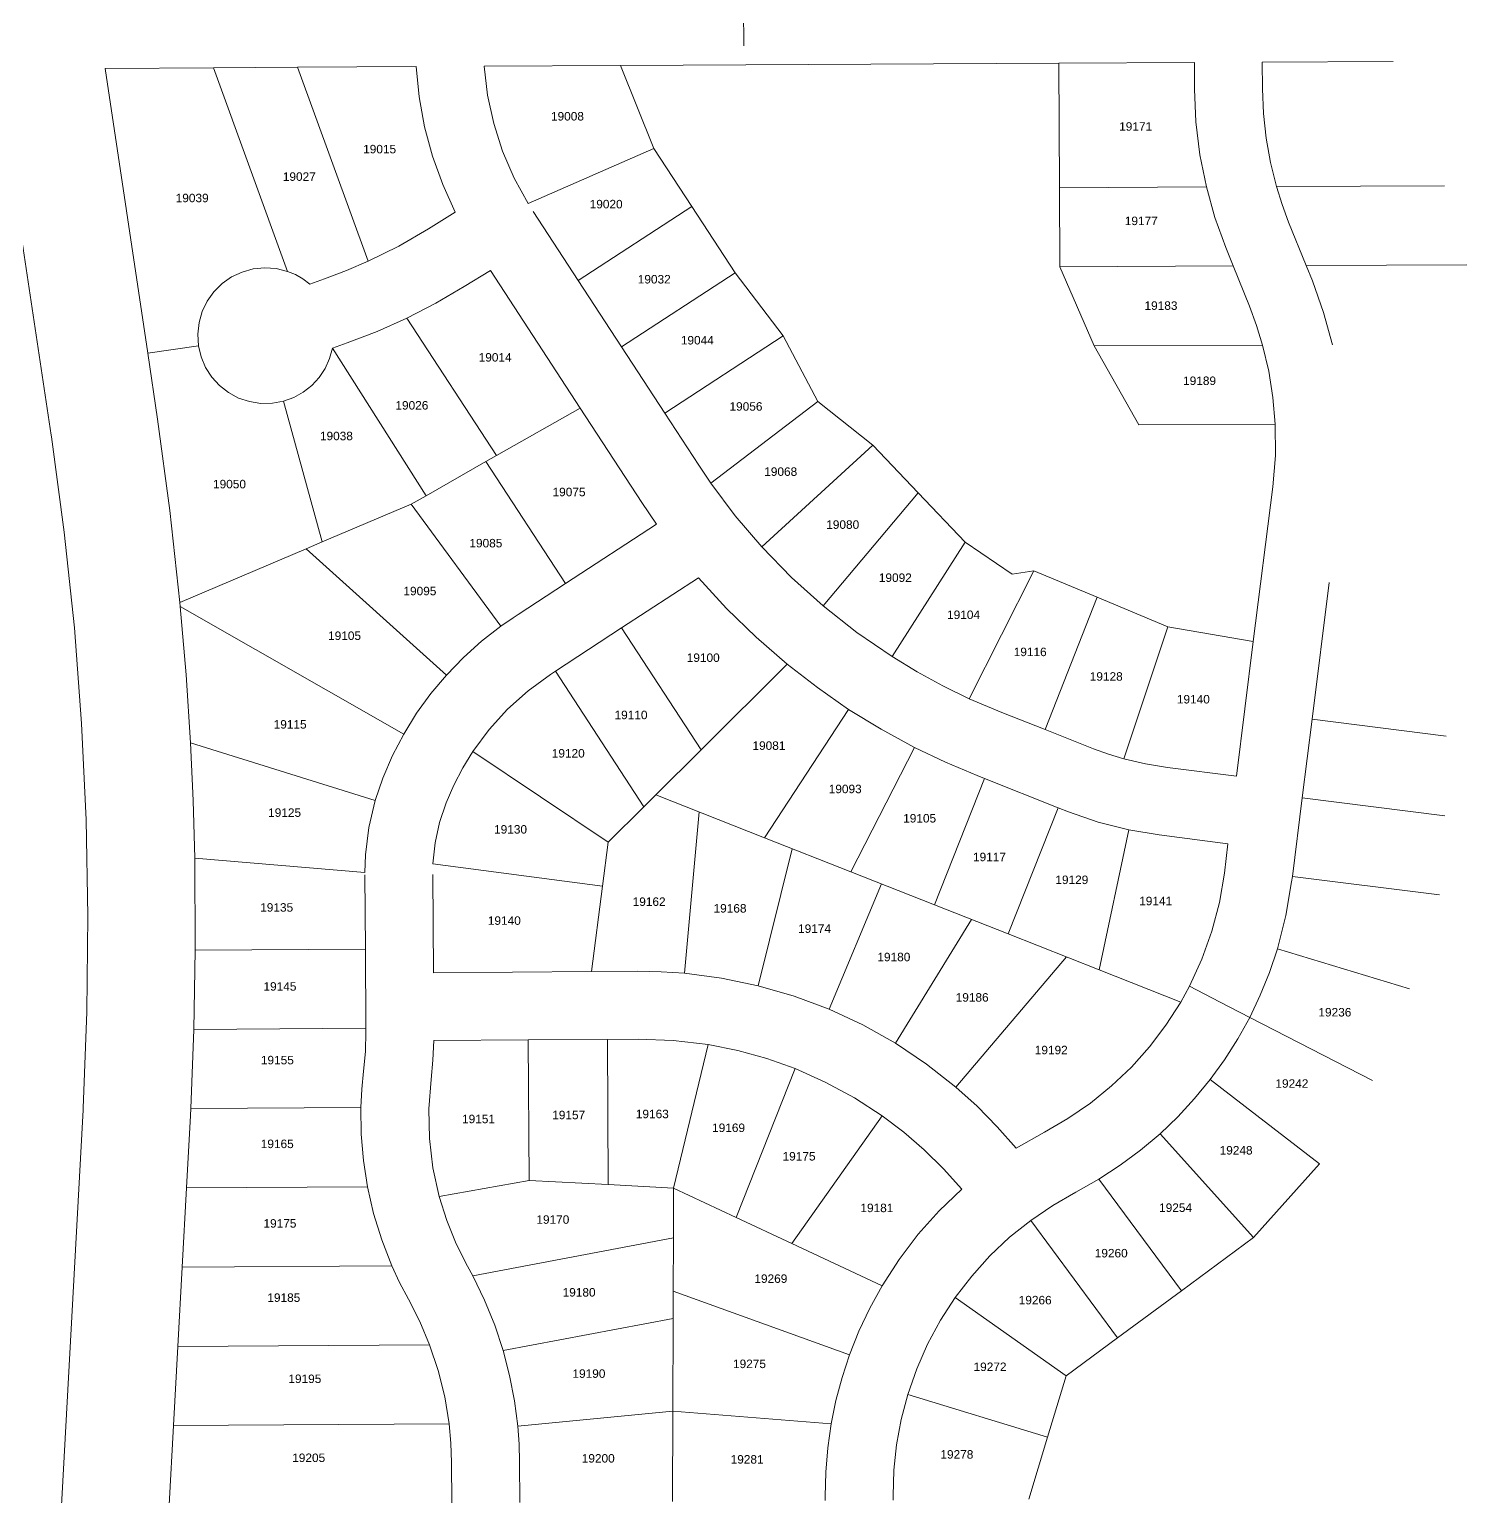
# Model space of a CAD drawing. Header units: feet. Extents: x 865220 to 2821149, y -2240498 to 944432.
# Drawn here: x 2819145 to 2820415, y 937937 to 939234 of the extents above; entities that cross this region are included whole.
import ezdxf
from ezdxf.enums import TextEntityAlignment as Align

# ---------------------------------------------------------------- set-up
doc = ezdxf.new("R2010")
doc.units = ezdxf.units.FT
doc.header["$LTSCALE"] = 0.015
doc.header["$MEASUREMENT"] = 0
doc.layers.add('Dakota County Addresses', color=7, linetype='Continuous')
doc.layers.add('Dakota County Parcels', color=7, linetype='Continuous')
doc.styles.add('Dimensions 100', font='arial.ttf')

# ---------------------------------------------------------------- blocks, each defined once
blk = doc.blocks.new('ACMAP_ANN_TEMPLATE_Dakota County Addresses')
at = {"layer": 'Dakota County Addresses', "style": 'Dimensions 100'}
blk.add_attdef('DakotaCountyAddress', text='', height=50, dxfattribs=at).set_placement((0, 0), align=Align.CENTER)

msp = doc.modelspace()

# ---------------------------------------------------------------- linework, layer by layer
at = {"layer": 'Dakota County Parcels', "lineweight": 5}
for p, q in [((2819667.4, 939201.7), (2820054.8, 939203.7)), ((2819667.4, 939201.7), (2820054.8, 939203.7)), ((2819667.4, 939201.7), (2820054.8, 939203.7)), ((2820054.8, 939203.7), (2820174.7, 939204.4)), ((2820054.8, 939203.7), (2820174.7, 939204.4)), ((2820054.8, 939203.7), (2820174.7, 939204.4)), ((2820054.8, 939203.7), (2820055.4, 939093.7)), ((2820054.8, 939203.7), (2820055.4, 939093.7)), ((2820054.8, 939203.7), (2820055.4, 939093.7)), ((2820174.7, 939204.4), (2820174.8, 939180.9)), ((2820174.7, 939204.4), (2820174.8, 939180.9)), ((2820174.7, 939204.4), (2820174.8, 939180.9)), ((2820234.7, 939204.7), (2820234.8, 939181.2)), ((2820234.7, 939204.7), (2820234.8, 939181.2)), ((2820234.7, 939204.7), (2820234.8, 939181.2)), ((2819211.9, 939199.2), (2819307.8, 939199.8)), ((2819211.9, 939199.2), (2819307.8, 939199.8)), ((2819211.9, 939199.2), (2819307.8, 939199.8)), ((2819211.9, 939199.2), (2819249.6, 938947.4)), ((2819211.9, 939199.2), (2819249.6, 938947.4)), ((2819211.9, 939199.2), (2819249.6, 938947.4)), ((2819307.8, 939199.8), (2819382.1, 939200.2)), ((2819307.8, 939199.8), (2819382.1, 939200.2)), ((2819307.8, 939199.8), (2819382.1, 939200.2)), ((2819307.8, 939199.8), (2819373.1, 939019.8)), ((2819307.8, 939199.8), (2819373.1, 939019.8)), ((2819307.8, 939199.8), (2819373.1, 939019.8)), ((2819382.1, 939200.2), (2819486.9, 939200.7)), ((2819382.1, 939200.2), (2819486.9, 939200.7)), ((2819382.1, 939200.2), (2819486.9, 939200.7)), ((2819382.1, 939200.2), (2819444.4, 939028.7)), ((2819382.1, 939200.2), (2819444.4, 939028.7)), ((2819382.1, 939200.2), (2819444.4, 939028.7)), ((2819547, 939201), (2819667.4, 939201.7)), ((2819547, 939201), (2819667.4, 939201.7)), ((2819547, 939201), (2819667.4, 939201.7)), ((2819667.4, 939201.7), (2819697, 939128.5)), ((2819667.4, 939201.7), (2819697, 939128.5)), ((2819667.4, 939201.7), (2819697, 939128.5)), ((2819697, 939128.5), (2819585.8, 939079.7)), ((2819697, 939128.5), (2819585.8, 939079.7)), ((2819697, 939128.5), (2819585.8, 939079.7)), ((2819697, 939128.5), (2819730.5, 939077.2)), ((2819697, 939128.5), (2819730.5, 939077.2)), ((2819697, 939128.5), (2819730.5, 939077.2)), ((2820055.4, 939093.7), (2820185.3, 939094.4)), ((2820055.4, 939093.7), (2820185.3, 939094.4)), ((2820055.4, 939093.7), (2820185.3, 939094.4)), ((2820395.7, 939095.5), (2820247.2, 939094.7)), ((2820395.7, 939095.5), (2820247.2, 939094.7)), ((2820395.7, 939095.5), (2820247.2, 939094.7)), ((2819730.5, 939077.2), (2819630.1, 939011.6)), ((2819730.5, 939077.2), (2819630.1, 939011.6)), ((2819730.5, 939077.2), (2819630.1, 939011.6)), ((2819730.5, 939077.2), (2819768.8, 939018.6)), ((2819730.5, 939077.2), (2819768.8, 939018.6)), ((2819730.5, 939077.2), (2819768.8, 939018.6)), ((2819521.4, 939072.1), (2819497.7, 939057.3)), ((2819521.4, 939072.1), (2819497.7, 939057.3)), ((2819521.4, 939072.1), (2819497.7, 939057.3)), ((2819630.1, 939011.6), (2819590.2, 939072.6)), ((2819630.1, 939011.6), (2819590.2, 939072.6)), ((2819630.1, 939011.6), (2819590.2, 939072.6)), ((2820258, 939063.3), (2820273.5, 939024.9)), ((2820258, 939063.3), (2820273.5, 939024.9)), ((2820258, 939063.3), (2820273.5, 939024.9)), ((2820055.7, 939023.7), (2820086, 938953.9)), ((2820055.7, 939023.7), (2820086, 938953.9)), ((2820055.7, 939023.7), (2820086, 938953.9)), ((2820415.4, 939025.6), (2820273.5, 939024.9)), ((2820415.4, 939025.6), (2820273.5, 939024.9)), ((2820415.4, 939025.6), (2820273.5, 939024.9)), ((2820279, 939011.4), (2820273.5, 939024.9)), ((2820279, 939011.4), (2820273.5, 939024.9)), ((2820279, 939011.4), (2820273.5, 939024.9)), ((2819392.9, 939008.6), (2819405.8, 939013.1)), ((2819392.9, 939008.6), (2819405.8, 939013.1)), ((2819392.9, 939008.6), (2819405.8, 939013.1)), ((2819552.5, 939020.7), (2819529.4, 939006.4)), ((2819552.5, 939020.7), (2819529.4, 939006.4)), ((2819552.5, 939020.7), (2819529.4, 939006.4)), ((2819631.9, 938899), (2819552.5, 939020.7)), ((2819631.9, 938899), (2819552.5, 939020.7)), ((2819631.9, 938899), (2819552.5, 939020.7)), ((2819668.4, 938953), (2819630.1, 939011.6)), ((2819668.4, 938953), (2819630.1, 939011.6)), ((2819668.4, 938953), (2819630.1, 939011.6)), ((2819768.8, 939018.6), (2819668.4, 938953)), ((2819768.8, 939018.6), (2819668.4, 938953)), ((2819768.8, 939018.6), (2819668.4, 938953)), ((2819768.8, 939018.6), (2819811.3, 938962.7)), ((2819768.8, 939018.6), (2819811.3, 938962.7)), ((2819768.8, 939018.6), (2819811.3, 938962.7)), ((2819557.9, 938857), (2819478.6, 938978.5)), ((2819557.9, 938857), (2819478.6, 938978.5)), ((2819557.9, 938857), (2819478.6, 938978.5)), ((2819412.8, 938952), (2819425.8, 938956.6)), ((2819412.8, 938952), (2819425.8, 938956.6)), ((2819412.8, 938952), (2819425.8, 938956.6)), ((2819811.3, 938962.7), (2819706.6, 938894.4)), ((2819811.3, 938962.7), (2819706.6, 938894.4)), ((2819811.3, 938962.7), (2819706.6, 938894.4)), ((2819811.3, 938962.7), (2819841.8, 938904.9)), ((2819811.3, 938962.7), (2819841.8, 938904.9)), ((2819811.3, 938962.7), (2819841.8, 938904.9)), ((2819249.6, 938947.4), (2819294.5, 938954.1)), ((2819249.6, 938947.4), (2819294.5, 938954.1)), ((2819249.6, 938947.4), (2819294.5, 938954.1)), ((2819249.6, 938947.4), (2819258.3, 938889.2)), ((2819249.6, 938947.4), (2819258.3, 938889.2)), ((2819249.6, 938947.4), (2819258.3, 938889.2)), ((2819495.6, 938821.6), (2819412.8, 938952)), ((2819412.8, 938952), (2819412.8, 938952)), ((2819495.6, 938821.6), (2819412.8, 938952)), ((2819412.8, 938952), (2819412.8, 938952)), ((2819495.6, 938821.6), (2819412.8, 938952)), ((2819412.8, 938952), (2819412.8, 938952)), ((2819706.6, 938894.4), (2819668.4, 938953)), ((2819706.6, 938894.4), (2819668.4, 938953)), ((2819706.6, 938894.4), (2819668.4, 938953)), ((2820086, 938953.9), (2820234.9, 938954.7)), ((2820086, 938953.9), (2820234.9, 938954.7)), ((2820086, 938953.9), (2820234.9, 938954.7)), ((2820086, 938953.9), (2820125.6, 938884.1)), ((2820086, 938953.9), (2820125.6, 938884.1)), ((2820086, 938953.9), (2820125.6, 938884.1)), ((2819403.9, 938780.7), (2819369.7, 938905.1)), ((2819403.9, 938780.7), (2819369.7, 938905.1)), ((2819403.9, 938780.7), (2819369.7, 938905.1)), ((2819841.8, 938904.9), (2819747.2, 938832.8)), ((2819841.8, 938904.9), (2819747.2, 938832.8)), ((2819841.8, 938904.9), (2819747.2, 938832.8)), ((2819841.8, 938904.9), (2819890.4, 938866.2)), ((2819841.8, 938904.9), (2819890.4, 938866.2)), ((2819841.8, 938904.9), (2819890.4, 938866.2)), ((2819557.9, 938857), (2819631.9, 938899)), ((2819557.9, 938857), (2819631.9, 938899)), ((2819557.9, 938857), (2819631.9, 938899)), ((2819631.9, 938899), (2819686.3, 938815.7)), ((2819631.9, 938899), (2819686.3, 938815.7)), ((2819631.9, 938899), (2819686.3, 938815.7)), ((2819736.6, 938848.5), (2819706.6, 938894.4)), ((2819736.6, 938848.5), (2819706.6, 938894.4)), ((2819736.6, 938848.5), (2819706.6, 938894.4)), ((2820125.6, 938884.1), (2820246.1, 938884.8)), ((2820125.6, 938884.1), (2820246.1, 938884.8)), ((2820125.6, 938884.1), (2820246.1, 938884.8)), ((2819890.4, 938866.2), (2819792.4, 938776.4)), ((2819890.4, 938866.2), (2819792.4, 938776.4)), ((2819890.4, 938866.2), (2819792.4, 938776.4)), ((2819890.4, 938866.2), (2819930.7, 938824)), ((2819890.4, 938866.2), (2819930.7, 938824)), ((2819890.4, 938866.2), (2819930.7, 938824)), ((2819548.6, 938851.7), (2819557.9, 938857)), ((2819548.6, 938851.7), (2819557.9, 938857)), ((2819548.6, 938851.7), (2819557.9, 938857)), ((2819548.6, 938851.7), (2819495.6, 938821.6)), ((2819548.6, 938851.7), (2819495.6, 938821.6)), ((2819548.6, 938851.7), (2819495.6, 938821.6)), ((2819618.9, 938743.9), (2819548.6, 938851.7)), ((2819618.9, 938743.9), (2819548.6, 938851.7)), ((2819618.9, 938743.9), (2819548.6, 938851.7)), ((2819736.6, 938848.5), (2819747.2, 938832.8)), ((2819736.6, 938848.5), (2819747.2, 938832.8)), ((2819736.6, 938848.5), (2819747.2, 938832.8)), ((2820226.8, 938692.7), (2820244, 938829.5)), ((2820226.8, 938692.7), (2820244, 938829.5)), ((2820226.8, 938692.7), (2820244, 938829.5)), ((2819482.5, 938814.1), (2819403.9, 938780.7)), ((2819482.5, 938814.1), (2819403.9, 938780.7)), ((2819482.5, 938814.1), (2819403.9, 938780.7)), ((2819495.6, 938821.6), (2819482.5, 938814.1)), ((2819495.6, 938821.6), (2819482.5, 938814.1)), ((2819495.6, 938821.6), (2819482.5, 938814.1)), ((2819482.5, 938814.1), (2819561.7, 938706.2)), ((2819482.5, 938814.1), (2819561.7, 938706.2)), ((2819482.5, 938814.1), (2819561.7, 938706.2)), ((2819686.3, 938815.7), (2819699.4, 938796.5)), ((2819686.3, 938815.7), (2819699.4, 938796.5)), ((2819686.3, 938815.7), (2819699.4, 938796.5)), ((2819930.7, 938824), (2819846.7, 938724.2)), ((2819930.7, 938824), (2819846.7, 938724.2)), ((2819930.7, 938824), (2819846.7, 938724.2)), ((2819930.7, 938824), (2819972.1, 938780.6)), ((2819930.7, 938824), (2819972.1, 938780.6)), ((2819930.7, 938824), (2819972.1, 938780.6)), ((2819618.9, 938743.9), (2819699.4, 938796.5)), ((2819618.9, 938743.9), (2819699.4, 938796.5)), ((2819618.9, 938743.9), (2819699.4, 938796.5)), ((2819403.9, 938780.7), (2819389.6, 938774.7)), ((2819403.9, 938780.7), (2819389.6, 938774.7)), ((2819403.9, 938780.7), (2819389.6, 938774.7)), ((2819972.1, 938780.6), (2819907.6, 938679.4)), ((2819972.1, 938780.6), (2819907.6, 938679.4)), ((2819972.1, 938780.6), (2819907.6, 938679.4)), ((2819972.1, 938780.6), (2820013.6, 938752.2)), ((2819972.1, 938780.6), (2820013.6, 938752.2)), ((2819972.1, 938780.6), (2820013.6, 938752.2)), ((2819389.6, 938774.7), (2819278.1, 938727.3)), ((2819389.6, 938774.7), (2819278.1, 938727.3)), ((2819389.6, 938774.7), (2819278.1, 938727.3)), ((2819389.6, 938774.7), (2819513.6, 938663.1)), ((2819389.6, 938774.7), (2819513.6, 938663.1)), ((2819389.6, 938774.7), (2819513.6, 938663.1)), ((2819668.5, 938704.7), (2819736.5, 938749)), ((2819668.5, 938704.7), (2819736.5, 938749)), ((2819668.5, 938704.7), (2819736.5, 938749)), ((2820032.8, 938755.3), (2819975.8, 938642.2)), ((2820032.8, 938755.3), (2819975.8, 938642.2)), ((2820032.8, 938755.3), (2819975.8, 938642.2)), ((2820013.6, 938752.2), (2820032.8, 938755.3)), ((2820013.6, 938752.2), (2820032.8, 938755.3)), ((2820013.6, 938752.2), (2820032.8, 938755.3)), ((2820032.8, 938755.3), (2820088.9, 938731.9)), ((2820032.8, 938755.3), (2820088.9, 938731.9)), ((2820032.8, 938755.3), (2820088.9, 938731.9)), ((2820278.7, 938624.1), (2820293.9, 938745)), ((2820278.7, 938624.1), (2820293.9, 938745)), ((2820278.7, 938624.1), (2820293.9, 938745)), ((2819278.4, 938723.6), (2819278.1, 938727.3)), ((2819278.4, 938723.6), (2819278.1, 938727.3)), ((2819278.4, 938723.6), (2819278.1, 938727.3)), ((2819278.4, 938723.6), (2819476, 938611)), ((2819278.4, 938723.6), (2819476, 938611)), ((2819278.4, 938723.6), (2819476, 938611)), ((2820088.9, 938731.9), (2820042.7, 938614.9)), ((2820088.9, 938731.9), (2820042.7, 938614.9)), ((2820088.9, 938731.9), (2820042.7, 938614.9)), ((2820088.9, 938731.9), (2820151.3, 938705.8)), ((2820088.9, 938731.9), (2820151.3, 938705.8)), ((2820088.9, 938731.9), (2820151.3, 938705.8)), ((2819572.7, 938713.7), (2819561.7, 938706.2)), ((2819572.7, 938713.7), (2819561.7, 938706.2)), ((2819572.7, 938713.7), (2819561.7, 938706.2)), ((2819572.7, 938713.7), (2819577.1, 938716.6)), ((2819572.7, 938713.7), (2819577.1, 938716.6)), ((2819572.7, 938713.7), (2819577.1, 938716.6)), ((2819609.9, 938666.4), (2819668.5, 938704.7)), ((2819609.9, 938666.4), (2819668.5, 938704.7)), ((2819609.9, 938666.4), (2819668.5, 938704.7)), ((2819738.8, 938597.1), (2819668.5, 938704.7)), ((2819738.8, 938597.1), (2819668.5, 938704.7)), ((2819738.8, 938597.1), (2819668.5, 938704.7)), ((2820151.3, 938705.8), (2820226.8, 938692.7)), ((2820151.3, 938705.8), (2820226.8, 938692.7)), ((2820151.3, 938705.8), (2820226.8, 938692.7)), ((2820211.9, 938573.7), (2820226.8, 938692.7)), ((2820211.9, 938573.7), (2820226.8, 938692.7)), ((2820211.9, 938573.7), (2820226.8, 938692.7)), ((2819738.8, 938597.1), (2819814.9, 938672.6)), ((2819738.8, 938597.1), (2819814.9, 938672.6)), ((2819738.8, 938597.1), (2819814.9, 938672.6)), ((2819605.5, 938663.5), (2819609.9, 938666.4)), ((2819605.5, 938663.5), (2819609.9, 938666.4)), ((2819605.5, 938663.5), (2819609.9, 938666.4)), ((2819688.1, 938546.7), (2819609.9, 938666.4)), ((2819688.1, 938546.7), (2819609.9, 938666.4)), ((2819688.1, 938546.7), (2819609.9, 938666.4)), ((2819794.9, 938519.2), (2819869.1, 938632.8)), ((2819794.9, 938519.2), (2819869.1, 938632.8)), ((2819794.9, 938519.2), (2819869.1, 938632.8)), ((2819975.8, 938642.2), (2820004.6, 938630)), ((2819975.8, 938642.2), (2820004.6, 938630)), ((2819975.8, 938642.2), (2820004.6, 938630)), ((2820270, 938554.7), (2820278.7, 938624.1)), ((2820270, 938554.7), (2820278.7, 938624.1)), ((2820270, 938554.7), (2820278.7, 938624.1)), ((2820397.3, 938609.2), (2820278.7, 938624.1)), ((2820397.3, 938609.2), (2820278.7, 938624.1)), ((2820397.3, 938609.2), (2820278.7, 938624.1)), ((2819287.4, 938603.2), (2819450.6, 938552.1)), ((2819287.4, 938603.2), (2819450.6, 938552.1)), ((2819287.4, 938603.2), (2819450.6, 938552.1)), ((2819656.5, 938515.3), (2819536.9, 938595.5)), ((2819656.5, 938515.3), (2819536.9, 938595.5)), ((2819656.5, 938515.3), (2819536.9, 938595.5)), ((2819698.6, 938557.2), (2819738.8, 938597.1)), ((2819698.6, 938557.2), (2819738.8, 938597.1)), ((2819698.6, 938557.2), (2819738.8, 938597.1)), ((2819871.1, 938489.1), (2819927.3, 938599.1)), ((2819871.1, 938489.1), (2819927.3, 938599.1)), ((2819871.1, 938489.1), (2819927.3, 938599.1)), ((2820211.9, 938573.7), (2820151, 938581.3)), ((2820211.9, 938573.7), (2820151, 938581.3)), ((2820211.9, 938573.7), (2820151, 938581.3)), ((2819457.4, 938572.1), (2819450.6, 938552.1)), ((2819457.4, 938572.1), (2819450.6, 938552.1)), ((2819457.4, 938572.1), (2819450.6, 938552.1)), ((2819945.1, 938460), (2819989.1, 938571.6)), ((2819945.1, 938460), (2819989.1, 938571.6)), ((2819945.1, 938460), (2819989.1, 938571.6)), ((2819989.1, 938571.6), (2819982.6, 938574.2)), ((2819989.1, 938571.6), (2819982.6, 938574.2)), ((2819989.1, 938571.6), (2819982.6, 938574.2)), ((2820054.2, 938545.9), (2819989.1, 938571.6)), ((2820054.2, 938545.9), (2819989.1, 938571.6)), ((2820054.2, 938545.9), (2819989.1, 938571.6)), ((2819698.6, 938557.2), (2819688.1, 938546.7)), ((2819698.6, 938557.2), (2819688.1, 938546.7)), ((2819698.6, 938557.2), (2819688.1, 938546.7)), ((2819794.9, 938519.2), (2819698.6, 938557.2)), ((2819794.9, 938519.2), (2819698.6, 938557.2)), ((2819794.9, 938519.2), (2819698.6, 938557.2)), ((2820261.3, 938485.2), (2820270, 938554.7)), ((2820261.3, 938485.2), (2820270, 938554.7)), ((2820261.3, 938485.2), (2820270, 938554.7)), ((2820396.1, 938538.8), (2820270, 938554.7)), ((2820396.1, 938538.8), (2820270, 938554.7)), ((2820396.1, 938538.8), (2820270, 938554.7)), ((2819688.1, 938546.7), (2819656.5, 938515.3)), ((2819688.1, 938546.7), (2819656.5, 938515.3)), ((2819688.1, 938546.7), (2819656.5, 938515.3)), ((2819737, 938542.1), (2819724.2, 938399.6)), ((2820010.2, 938434.3), (2820054.2, 938545.9)), ((2820010.2, 938434.3), (2820054.2, 938545.9)), ((2820010.2, 938434.3), (2820054.2, 938545.9)), ((2820054.2, 938545.9), (2820063.5, 938542.2)), ((2820054.2, 938545.9), (2820063.5, 938542.2)), ((2820054.2, 938545.9), (2820063.5, 938542.2)), ((2819871.1, 938489.1), (2819794.9, 938519.2)), ((2819871.1, 938489.1), (2819794.9, 938519.2)), ((2819871.1, 938489.1), (2819794.9, 938519.2)), ((2820090.7, 938402.5), (2820116.7, 938526.3)), ((2820090.7, 938402.5), (2820116.7, 938526.3)), ((2820090.7, 938402.5), (2820116.7, 938526.3)), ((2820116.7, 938526.3), (2820143.5, 938521.8)), ((2820116.7, 938526.3), (2820143.5, 938521.8)), ((2820116.7, 938526.3), (2820143.5, 938521.8)), ((2820204.4, 938514.1), (2820143.5, 938521.8)), ((2820204.4, 938514.1), (2820143.5, 938521.8)), ((2820204.4, 938514.1), (2820143.5, 938521.8)), ((2819656.5, 938515.3), (2819651.5, 938476.6)), ((2819656.5, 938515.3), (2819651.5, 938476.6)), ((2819656.5, 938515.3), (2819651.5, 938476.6)), ((2819819.3, 938509.6), (2819789.2, 938388.6)), ((2820201.2, 938488), (2820204.4, 938514.1)), ((2820201.2, 938488), (2820204.4, 938514.1)), ((2820201.2, 938488), (2820204.4, 938514.1)), ((2819291.7, 938420), (2819291.2, 938501.2)), ((2819441.5, 938488.7), (2819291.2, 938501.2)), ((2819441.5, 938488.7), (2819291.2, 938501.2)), ((2819441.5, 938488.7), (2819291.2, 938501.2)), ((2819442, 938421), (2819441.5, 938486.6)), ((2819502.1, 938400.1), (2819501.5, 938487)), ((2819898.2, 938478.5), (2819851.8, 938367.8)), ((2819945.1, 938460), (2819871.1, 938489.1)), ((2819945.1, 938460), (2819871.1, 938489.1)), ((2819945.1, 938460), (2819871.1, 938489.1)), ((2820260.7, 938480.5), (2820261.3, 938485.2)), ((2820260.7, 938480.5), (2820261.3, 938485.2)), ((2820260.7, 938480.5), (2820261.3, 938485.2)), ((2820391.4, 938468.9), (2820261.3, 938485.2)), ((2820391.4, 938468.9), (2820261.3, 938485.2)), ((2820391.4, 938468.9), (2820261.3, 938485.2)), ((2820010.2, 938434.3), (2819945.1, 938460)), ((2820010.2, 938434.3), (2819945.1, 938460)), ((2820010.2, 938434.3), (2819945.1, 938460)), ((2819977.7, 938447.1), (2819910.5, 938337.7)), ((2820090.7, 938402.5), (2820010.2, 938434.3)), ((2820090.7, 938402.5), (2820010.2, 938434.3)), ((2820090.7, 938402.5), (2820010.2, 938434.3)), ((2819290.5, 938350), (2819291.7, 938420)), ((2819442, 938421), (2819291.7, 938420)), ((2819442.4, 938351), (2819442, 938421)), ((2820061.6, 938414), (2819963.9, 938299)), ((2820364.8, 938385.7), (2820248.1, 938421.1)), ((2820364.8, 938385.7), (2820248.1, 938421.1)), ((2820364.8, 938385.7), (2820248.1, 938421.1)), ((2819502.1, 938400.1), (2819641.8, 938401)), ((2819641.8, 938401), (2819682.7, 938401.3)), ((2820162.6, 938374.1), (2820090.7, 938402.5)), ((2820162.6, 938374.1), (2820090.7, 938402.5)), ((2820162.6, 938374.1), (2820090.7, 938402.5)), ((2820162.6, 938374.1), (2820170.3, 938388.1)), ((2820162.6, 938374.1), (2820170.3, 938388.1)), ((2820162.6, 938374.1), (2820170.3, 938388.1)), ((2820196.9, 938374.4), (2820170.3, 938388.1)), ((2820196.9, 938374.4), (2820170.3, 938388.1)), ((2820196.9, 938374.4), (2820170.3, 938388.1)), ((2820223.6, 938360.6), (2820196.9, 938374.4)), ((2820223.6, 938360.6), (2820196.9, 938374.4)), ((2820223.6, 938360.6), (2820196.9, 938374.4)), ((2820332.1, 938304.8), (2820223.6, 938360.6)), ((2820332.1, 938304.8), (2820223.6, 938360.6)), ((2820332.1, 938304.8), (2820223.6, 938360.6)), ((2819287.7, 938280), (2819290.5, 938350)), ((2819442.4, 938351), (2819290.5, 938350)), ((2819442.4, 938348), (2819442.4, 938351)), ((2819502.4, 938340.1), (2819585.9, 938340.7)), ((2819585.9, 938340.7), (2819655.9, 938341.1)), ((2819586.7, 938216.6), (2819585.9, 938340.7)), ((2819655.9, 938341.1), (2819683.1, 938341.3)), ((2819656.7, 938212.8), (2819655.9, 938341.1)), ((2819714.3, 938209.6), (2819745, 938336.5)), ((2819769.7, 938183.7), (2819821.8, 938315.3)), ((2820285.3, 938231.2), (2820188.7, 938305.6)), ((2819173.5, 937929.3), (2819192.5, 938278.9)), ((2819283.9, 938210), (2819287.3, 938273.8)), ((2819287.3, 938273.8), (2819287.7, 938280)), ((2819438, 938281), (2819287.7, 938280)), ((2819819, 938160.7), (2819898.7, 938273.7)), ((2820042.1, 938259.3), (2820017.1, 938245)), ((2820227, 938166), (2820144.4, 938257.8)), ((2820285.3, 938231.2), (2820227, 938166)), ((2820069.8, 938206.1), (2820090.3, 938217.6)), ((2820163.2, 938118.9), (2820090.3, 938217.6)), ((2819280.1, 938140), (2819283.9, 938210)), ((2819283.9, 938210), (2819443.8, 938211)), ((2819507.3, 938202.3), (2819586.7, 938216.6)), ((2819586.7, 938216.6), (2819656.7, 938212.8)), ((2819656.7, 938212.8), (2819714.3, 938209.6)), ((2819714.2, 938165.9), (2819714.3, 938209.6)), ((2819714.3, 938209.6), (2819769.7, 938183.7)), ((2819769.7, 938183.7), (2819819, 938160.7)), ((2820106.9, 938077.4), (2820030.1, 938181.2)), ((2819714.2, 938165.9), (2819537, 938132.3)), ((2819714.1, 938118.6), (2819714.2, 938165.9)), ((2820227, 938166), (2820163.2, 938118.9)), ((2819819, 938160.7), (2819898.7, 938123.4)), ((2819276.3, 938069.9), (2819280.1, 938140)), ((2819280.1, 938140), (2819465.3, 938141.1)), ((2819537, 938132.3), (2819532.3, 938140.9)), ((2819714, 938094.6), (2819714.1, 938118.6)), ((2819714.1, 938118.6), (2819869.8, 938062.3)), ((2820163.2, 938118.9), (2820106.9, 938077.4)), ((2820061.4, 938043.8), (2819963.3, 938113)), ((2819714, 938094.6), (2819563.7, 938066.1)), ((2819713.7, 938012.7), (2819714, 938094.6)), ((2820106.9, 938077.4), (2820061.4, 938043.8)), ((2819272.5, 937999.9), (2819276.3, 938069.9)), ((2819276.3, 938069.9), (2819498.8, 938071.3)), ((2820061.4, 938043.8), (2820045, 937989.7)), ((2820045, 937989.7), (2819921.4, 938027.3)), ((2819713.7, 938012.7), (2819576.6, 937999.5)), ((2819713.5, 937932.8), (2819713.7, 938012.7)), ((2819713.7, 938012.7), (2819853.7, 938001.5)), ((2819268.7, 937929.9), (2819272.5, 937999.9)), ((2819272.5, 937999.9), (2819516, 938001.5)), ((2820045, 937989.7), (2820028.5, 937934.8)), ((2819518.5, 937931.5), (2819518.2, 937967.3)), ((2819578.5, 937931.9), (2819578.2, 937967.8)), ((2819848.5, 937933.6), (2819848.4, 937937.2)), ((2819908.5, 937934), (2819908.4, 937937.7))]:
    msp.add_line(p, q, dxfattribs=at)
for points in [[(2819164.3, 938875.1), (2819130.8, 939098.8), (2819116.5, 939194.9), (2819109, 939244.8), (2819108.4, 939248.7)], [(2819776.4, 939219.2), (2819776.2, 939252.2), (2819776.2, 939252.2)], [(2820234.7, 939204.7), (2820350.5, 939205.3), (2820350.5, 939205.3)], [(2820234.7, 939204.7), (2820350.5, 939205.3), (2820350.5, 939205.3)], [(2820234.7, 939204.7), (2820350.5, 939205.3), (2820350.5, 939205.3)], [(2819486.9, 939200.7), (2819489.6, 939174), (2819494.4, 939147.6), (2819501.3, 939121.7), (2819510.4, 939096.5), (2819521.4, 939072.1)], [(2819486.9, 939200.7), (2819489.6, 939174), (2819494.4, 939147.6), (2819501.3, 939121.7), (2819510.4, 939096.5), (2819521.4, 939072.1)], [(2819486.9, 939200.7), (2819489.6, 939174), (2819494.4, 939147.6), (2819501.3, 939121.7), (2819510.4, 939096.5), (2819521.4, 939072.1)], [(2819547, 939201), (2819550, 939175.5), (2819555.5, 939150.4), (2819563.3, 939125.9), (2819573.4, 939102.3), (2819585.8, 939079.7)], [(2819547, 939201), (2819550, 939175.5), (2819555.5, 939150.4), (2819563.3, 939125.9), (2819573.4, 939102.3), (2819585.8, 939079.7)], [(2819547, 939201), (2819550, 939175.5), (2819555.5, 939150.4), (2819563.3, 939125.9), (2819573.4, 939102.3), (2819585.8, 939079.7)], [(2820174.8, 939180.9), (2820176.1, 939151.8), (2820179.6, 939122.9), (2820185.3, 939094.4)], [(2820174.8, 939180.9), (2820176.1, 939151.8), (2820179.6, 939122.9), (2820185.3, 939094.4)], [(2820174.8, 939180.9), (2820176.1, 939151.8), (2820179.6, 939122.9), (2820185.3, 939094.4)], [(2820234.8, 939181.2), (2820235.7, 939159.3), (2820238.1, 939137.6), (2820241.9, 939116), (2820247.2, 939094.8)], [(2820234.8, 939181.2), (2820235.7, 939159.3), (2820238.1, 939137.6), (2820241.9, 939116), (2820247.2, 939094.8)], [(2820234.8, 939181.2), (2820235.7, 939159.3), (2820238.1, 939137.6), (2820241.9, 939116), (2820247.2, 939094.8)], [(2820055.4, 939093.7), (2820055.4, 939093.7), (2820055.7, 939023.7)], [(2820055.4, 939093.7), (2820055.4, 939093.7), (2820055.7, 939023.7)], [(2820055.4, 939093.7), (2820055.4, 939093.7), (2820055.7, 939023.7)], [(2820185.3, 939094.4), (2820192.8, 939067.3), (2820202.4, 939040.8)], [(2820185.3, 939094.4), (2820192.8, 939067.3), (2820202.4, 939040.8)], [(2820185.3, 939094.4), (2820192.8, 939067.3), (2820202.4, 939040.8)], [(2820247.2, 939094.8), (2820247.2, 939094.7), (2820252.2, 939078.9), (2820258, 939063.3)], [(2820247.2, 939094.8), (2820247.2, 939094.7), (2820252.2, 939078.9), (2820258, 939063.3)], [(2820247.2, 939094.8), (2820247.2, 939094.7), (2820252.2, 939078.9), (2820258, 939063.3)], [(2819444.4, 939028.7), (2819471.5, 939042.1), (2819497.7, 939057.3)], [(2819444.4, 939028.7), (2819471.5, 939042.1), (2819497.7, 939057.3)], [(2819444.4, 939028.7), (2819471.5, 939042.1), (2819497.7, 939057.3)], [(2820209, 939024.5), (2820208.9, 939024.6), (2820202.4, 939040.8)], [(2820209, 939024.5), (2820208.9, 939024.6), (2820202.4, 939040.8)], [(2820209, 939024.5), (2820208.9, 939024.6), (2820202.4, 939040.8)], [(2819373.1, 939019.8), (2819363.2, 939022.3), (2819353, 939023), (2819342.8, 939022), (2819333, 939019.2), (2819323.7, 939014.9), (2819315.4, 939009), (2819308.1, 939001.8), (2819302.2, 938993.5), (2819297.8, 938984.3), (2819295, 938974.5), (2819293.9, 938964.3), (2819294.5, 938954.1)], [(2819373.1, 939019.8), (2819363.2, 939022.3), (2819353, 939023), (2819342.8, 939022), (2819333, 939019.2), (2819323.7, 939014.9), (2819315.4, 939009), (2819308.1, 939001.8), (2819302.2, 938993.5), (2819297.8, 938984.3), (2819295, 938974.5), (2819293.9, 938964.3), (2819294.5, 938954.1)], [(2819373.1, 939019.8), (2819363.2, 939022.3), (2819353, 939023), (2819342.8, 939022), (2819333, 939019.2), (2819323.7, 939014.9), (2819315.4, 939009), (2819308.1, 939001.8), (2819302.2, 938993.5), (2819297.8, 938984.3), (2819295, 938974.5), (2819293.9, 938964.3), (2819294.5, 938954.1)], [(2819405.8, 939013.1), (2819425.2, 939020.5), (2819444.4, 939028.7)], [(2819405.8, 939013.1), (2819425.2, 939020.5), (2819444.4, 939028.7)], [(2819405.8, 939013.1), (2819425.2, 939020.5), (2819444.4, 939028.7)], [(2820055.7, 939023.7), (2820208.9, 939024.6), (2820209, 939024.6)], [(2820055.7, 939023.7), (2820208.9, 939024.6), (2820209, 939024.6)], [(2820055.7, 939023.7), (2820208.9, 939024.6), (2820209, 939024.6)], [(2820223.3, 938989), (2820223.3, 938989), (2820209, 939024.6)], [(2820223.3, 938989), (2820223.3, 938989), (2820209, 939024.6)], [(2820223.3, 938989), (2820223.3, 938989), (2820209, 939024.6)], [(2819392.9, 939008.6), (2819386.8, 939013.1), (2819380.2, 939016.9), (2819373.1, 939019.8)], [(2819392.9, 939008.6), (2819386.8, 939013.1), (2819380.2, 939016.9), (2819373.1, 939019.8)], [(2819392.9, 939008.6), (2819386.8, 939013.1), (2819380.2, 939016.9), (2819373.1, 939019.8)], [(2820296.7, 938955), (2820288.9, 938983.6), (2820279, 939011.4)], [(2820296.7, 938955), (2820288.9, 938983.6), (2820279, 939011.4)], [(2820296.7, 938955), (2820288.9, 938983.6), (2820279, 939011.4)], [(2819478.6, 938978.5), (2819504.4, 938991.7), (2819529.4, 939006.4)], [(2819478.6, 938978.5), (2819504.4, 938991.7), (2819529.4, 939006.4)], [(2819478.6, 938978.5), (2819504.4, 938991.7), (2819529.4, 939006.4)], [(2820234.9, 938954.7), (2820229.6, 938972), (2820223.3, 938989)], [(2820234.9, 938954.7), (2820229.6, 938972), (2820223.3, 938989)], [(2820234.9, 938954.7), (2820229.6, 938972), (2820223.3, 938989)], [(2819425.8, 938956.6), (2819452.5, 938966.8), (2819478.6, 938978.5)], [(2819425.8, 938956.6), (2819452.5, 938966.8), (2819478.6, 938978.5)], [(2819425.8, 938956.6), (2819452.5, 938966.8), (2819478.6, 938978.5)], [(2819294.5, 938954.1), (2819296.9, 938944.3), (2819300.8, 938934.9), (2819306.3, 938926.4), (2819313.1, 938918.9), (2819321.1, 938912.7), (2819330, 938907.9), (2819339.6, 938904.7), (2819349.7, 938903.1), (2819359.8, 938903.3), (2819369.7, 938905.1)], [(2819294.5, 938954.1), (2819296.9, 938944.3), (2819300.8, 938934.9), (2819306.3, 938926.4), (2819313.1, 938918.9), (2819321.1, 938912.7), (2819330, 938907.9), (2819339.6, 938904.7), (2819349.7, 938903.1), (2819359.8, 938903.3), (2819369.7, 938905.1)], [(2819294.5, 938954.1), (2819296.9, 938944.3), (2819300.8, 938934.9), (2819306.3, 938926.4), (2819313.1, 938918.9), (2819321.1, 938912.7), (2819330, 938907.9), (2819339.6, 938904.7), (2819349.7, 938903.1), (2819359.8, 938903.3), (2819369.7, 938905.1)], [(2819369.7, 938905.1), (2819378.7, 938908.4), (2819387.1, 938913.1), (2819394.6, 938919), (2819401.1, 938926), (2819406.4, 938934), (2819410.3, 938942.8), (2819412.8, 938952)], [(2819369.7, 938905.1), (2819378.7, 938908.4), (2819387.1, 938913.1), (2819394.6, 938919), (2819401.1, 938926), (2819406.4, 938934), (2819410.3, 938942.8), (2819412.8, 938952)], [(2819369.7, 938905.1), (2819378.7, 938908.4), (2819387.1, 938913.1), (2819394.6, 938919), (2819401.1, 938926), (2819406.4, 938934), (2819410.3, 938942.8), (2819412.8, 938952)], [(2820246.1, 938884.8), (2820244.1, 938908.3), (2820240.4, 938931.7), (2820234.9, 938954.7)], [(2820246.1, 938884.8), (2820244.1, 938908.3), (2820240.4, 938931.7), (2820234.9, 938954.7)], [(2820246.1, 938884.8), (2820244.1, 938908.3), (2820240.4, 938931.7), (2820234.9, 938954.7)], [(2819278.1, 938727.3), (2819269.3, 938808.4), (2819258.3, 938889.2)], [(2819278.1, 938727.3), (2819269.3, 938808.4), (2819258.3, 938889.2)], [(2819278.1, 938727.3), (2819269.3, 938808.4), (2819258.3, 938889.2)], [(2820244, 938829.5), (2820246.3, 938857.1), (2820246.1, 938884.8)], [(2820244, 938829.5), (2820246.3, 938857.1), (2820246.1, 938884.8)], [(2820244, 938829.5), (2820246.3, 938857.1), (2820246.1, 938884.8)], [(2819192.5, 938278.9), (2819192.5, 938280.1), (2819192.6, 938280.5), (2819195.9, 938365.4), (2819196.8, 938450.4), (2819195.2, 938535.3), (2819191.2, 938620.2), (2819184.8, 938704.9), (2819175.9, 938789.4), (2819164.6, 938873.6), (2819164.6, 938873.6), (2819164.3, 938875.1)], [(2819747.2, 938832.8), (2819768.9, 938803.9), (2819792.4, 938776.4)], [(2819747.2, 938832.8), (2819768.9, 938803.9), (2819792.4, 938776.4)], [(2819747.2, 938832.8), (2819768.9, 938803.9), (2819792.4, 938776.4)], [(2819792.4, 938776.4), (2819818.7, 938749.4), (2819846.7, 938724.2)], [(2819792.4, 938776.4), (2819818.7, 938749.4), (2819846.7, 938724.2)], [(2819792.4, 938776.4), (2819818.7, 938749.4), (2819846.7, 938724.2)], [(2819736.5, 938749), (2819761.1, 938722), (2819787.3, 938696.5), (2819814.9, 938672.6)], [(2819736.5, 938749), (2819761.1, 938722), (2819787.3, 938696.5), (2819814.9, 938672.6)], [(2819736.5, 938749), (2819761.1, 938722), (2819787.3, 938696.5), (2819814.9, 938672.6)], [(2819572.7, 938713.7), (2819577.1, 938716.6), (2819618.9, 938743.9)], [(2819572.7, 938713.7), (2819577.1, 938716.6), (2819618.9, 938743.9)], [(2819572.7, 938713.7), (2819577.1, 938716.6), (2819618.9, 938743.9)], [(2819287.4, 938603.2), (2819283.5, 938663.4), (2819278.4, 938723.6)], [(2819287.4, 938603.2), (2819283.5, 938663.4), (2819278.4, 938723.6)], [(2819287.4, 938603.2), (2819283.5, 938663.4), (2819278.4, 938723.6)], [(2819846.7, 938724.2), (2819876.4, 938700.8), (2819907.6, 938679.4)], [(2819846.7, 938724.2), (2819876.4, 938700.8), (2819907.6, 938679.4)], [(2819846.7, 938724.2), (2819876.4, 938700.8), (2819907.6, 938679.4)], [(2819561.7, 938706.2), (2819544.6, 938693), (2819528.6, 938678.6), (2819513.6, 938663.1)], [(2819561.7, 938706.2), (2819544.6, 938693), (2819528.6, 938678.6), (2819513.6, 938663.1)], [(2819561.7, 938706.2), (2819544.6, 938693), (2819528.6, 938678.6), (2819513.6, 938663.1)], [(2820151.3, 938705.8), (2820112.4, 938589), (2820112.4, 938589)], [(2820151.3, 938705.8), (2820112.4, 938589), (2820112.4, 938589)], [(2820151.3, 938705.8), (2820112.4, 938589), (2820112.4, 938589)], [(2819814.9, 938672.6), (2819841.5, 938652), (2819869.1, 938632.8)], [(2819814.9, 938672.6), (2819841.5, 938652), (2819869.1, 938632.8)], [(2819814.9, 938672.6), (2819841.5, 938652), (2819869.1, 938632.8)], [(2819907.6, 938679.4), (2819929.8, 938666), (2819952.5, 938653.6), (2819975.8, 938642.2)], [(2819907.6, 938679.4), (2819929.8, 938666), (2819952.5, 938653.6), (2819975.8, 938642.2)], [(2819907.6, 938679.4), (2819929.8, 938666), (2819952.5, 938653.6), (2819975.8, 938642.2)], [(2819513.6, 938663.1), (2819499.9, 938646.7), (2819487.3, 938629.3), (2819476, 938611)], [(2819513.6, 938663.1), (2819499.9, 938646.7), (2819487.3, 938629.3), (2819476, 938611)], [(2819513.6, 938663.1), (2819499.9, 938646.7), (2819487.3, 938629.3), (2819476, 938611)], [(2819605.5, 938663.5), (2819585.8, 938649.2), (2819567.7, 938633), (2819551.4, 938615), (2819536.9, 938595.5)], [(2819605.5, 938663.5), (2819585.8, 938649.2), (2819567.7, 938633), (2819551.4, 938615), (2819536.9, 938595.5)], [(2819605.5, 938663.5), (2819585.8, 938649.2), (2819567.7, 938633), (2819551.4, 938615), (2819536.9, 938595.5)], [(2819869.1, 938632.8), (2819897.8, 938615.2), (2819927.3, 938599.1)], [(2819869.1, 938632.8), (2819897.8, 938615.2), (2819927.3, 938599.1)], [(2819869.1, 938632.8), (2819897.8, 938615.2), (2819927.3, 938599.1)], [(2820042.7, 938614.9), (2820004.6, 938630), (2820004.6, 938630)], [(2820042.7, 938614.9), (2820004.6, 938630), (2820004.6, 938630)], [(2820042.7, 938614.9), (2820004.6, 938630), (2820004.6, 938630)], [(2819476, 938611), (2819466, 938591.9), (2819457.4, 938572.1)], [(2819476, 938611), (2819466, 938591.9), (2819457.4, 938572.1)], [(2819476, 938611), (2819466, 938591.9), (2819457.4, 938572.1)], [(2820085.5, 938598), (2820085.5, 938598), (2820042.7, 938614.9)], [(2820085.5, 938598), (2820085.5, 938598), (2820042.7, 938614.9)], [(2820085.5, 938598), (2820085.5, 938598), (2820042.7, 938614.9)], [(2819291.2, 938501.2), (2819289.7, 938552.2), (2819287.4, 938603.2)], [(2819291.2, 938501.2), (2819289.7, 938552.2), (2819287.4, 938603.2)], [(2819291.2, 938501.2), (2819289.7, 938552.2), (2819287.4, 938603.2)], [(2819536.9, 938595.5), (2819528, 938581), (2819520.1, 938565.8), (2819513.3, 938550.2)], [(2819536.9, 938595.5), (2819528, 938581), (2819520.1, 938565.8), (2819513.3, 938550.2)], [(2819536.9, 938595.5), (2819528, 938581), (2819520.1, 938565.8), (2819513.3, 938550.2)], [(2819927.3, 938599.1), (2819954.6, 938586), (2819982.6, 938574.2)], [(2819927.3, 938599.1), (2819954.6, 938586), (2819982.6, 938574.2)], [(2819927.3, 938599.1), (2819954.6, 938586), (2819982.6, 938574.2)], [(2820085.5, 938598), (2820098.9, 938593.2), (2820112.4, 938589)], [(2820085.5, 938598), (2820098.9, 938593.2), (2820112.4, 938589)], [(2820085.5, 938598), (2820098.9, 938593.2), (2820112.4, 938589)], [(2820112.4, 938589), (2820131.6, 938584.5), (2820151, 938581.3)], [(2820112.4, 938589), (2820131.6, 938584.5), (2820151, 938581.3)], [(2820112.4, 938589), (2820131.6, 938584.5), (2820151, 938581.3)], [(2819450.6, 938552.1), (2819445.1, 938528.4), (2819442.1, 938504.2), (2819441.5, 938488.7)], [(2819450.6, 938552.1), (2819445.1, 938528.4), (2819442.1, 938504.2), (2819441.5, 938488.7)], [(2819450.6, 938552.1), (2819445.1, 938528.4), (2819442.1, 938504.2), (2819441.5, 938488.7)], [(2819513.3, 938550.2), (2819507.5, 938532.7), (2819503.6, 938514.7), (2819501.7, 938496.4)], [(2819513.3, 938550.2), (2819507.5, 938532.7), (2819503.6, 938514.7), (2819501.7, 938496.4)], [(2819513.3, 938550.2), (2819507.5, 938532.7), (2819503.6, 938514.7), (2819501.7, 938496.4)], [(2820063.5, 938542.2), (2820089.8, 938533.1), (2820116.7, 938526.3)], [(2820063.5, 938542.2), (2820089.8, 938533.1), (2820116.7, 938526.3)], [(2820063.5, 938542.2), (2820089.8, 938533.1), (2820116.7, 938526.3)], [(2819651.5, 938476.6), (2819651.5, 938476.6), (2819501.7, 938496.4), (2819501.7, 938496.4)], [(2819651.5, 938476.6), (2819651.5, 938476.6), (2819501.7, 938496.4), (2819501.7, 938496.4)], [(2819651.5, 938476.6), (2819651.5, 938476.6), (2819501.7, 938496.4), (2819501.7, 938496.4)], [(2819651.5, 938476.6), (2819651.5, 938476.6), (2819641.8, 938401)], [(2820170.3, 938388.1), (2820181.2, 938411.9), (2820190.1, 938436.7), (2820196.8, 938462.1), (2820201.2, 938488)], [(2820170.3, 938388.1), (2820181.2, 938411.9), (2820190.1, 938436.7), (2820196.8, 938462.1), (2820201.2, 938488)], [(2820170.3, 938388.1), (2820181.2, 938411.9), (2820190.1, 938436.7), (2820196.8, 938462.1), (2820201.2, 938488)], [(2820248.1, 938421.1), (2820255.6, 938450.5), (2820260.7, 938480.5)], [(2820248.1, 938421.1), (2820255.6, 938450.5), (2820260.7, 938480.5)], [(2820248.1, 938421.1), (2820255.6, 938450.5), (2820260.7, 938480.5)], [(2820223.6, 938360.6), (2820233, 938380.3), (2820241.1, 938400.4), (2820248.1, 938421.1)], [(2820223.6, 938360.6), (2820233, 938380.3), (2820241.1, 938400.4), (2820248.1, 938421.1)], [(2820223.6, 938360.6), (2820233, 938380.3), (2820241.1, 938400.4), (2820248.1, 938421.1)], [(2819724.2, 938399.6), (2819703.4, 938400.9), (2819682.7, 938401.3)], [(2819789.2, 938388.6), (2819756.9, 938395.3), (2819724.2, 938399.6)], [(2819851.8, 938367.8), (2819820.9, 938379.4), (2819789.2, 938388.6)], [(2820042.1, 938259.3), (2820063, 938271.3), (2820082.9, 938284.9), (2820101.6, 938300), (2820119, 938316.7), (2820135.1, 938334.6), (2820149.6, 938353.8), (2820162.6, 938374.1)], [(2819910.5, 938337.7), (2819881.7, 938353.9), (2819851.8, 938367.8)], [(2820188.7, 938305.6), (2820201.4, 938323.2), (2820213.1, 938341.6), (2820223.6, 938360.6)], [(2819440.4, 938313.2), (2819442, 938330.5), (2819442.4, 938348)], [(2819500, 938305.8), (2819501.6, 938322.9), (2819502.4, 938340.1)], [(2819745, 938336.5), (2819714.1, 938340.2), (2819683.1, 938341.3)], [(2819821.8, 938315.3), (2819796.7, 938324.2), (2819771.1, 938331.3), (2819745, 938336.5)], [(2819963.9, 938299), (2819937.9, 938319.4), (2819910.5, 938337.7)], [(2819440.4, 938313.2), (2819438.8, 938297.1), (2819438, 938281)], [(2819898.7, 938273.7), (2819874.2, 938289.6), (2819848.5, 938303.4), (2819821.8, 938315.3)], [(2819500, 938305.8), (2819498, 938279.8), (2819498.6, 938253.7), (2819501.7, 938227.8), (2819507.3, 938202.3)], [(2820017.1, 938245), (2820000.4, 938264), (2819982.7, 938282.1), (2819963.9, 938299)], [(2820144.4, 938257.8), (2820160.1, 938272.8), (2820174.9, 938288.8), (2820188.7, 938305.6)], [(2819438, 938281), (2819438.3, 938257.5), (2819440.2, 938234.2), (2819443.8, 938211)], [(2819969.1, 938208.9), (2819953.1, 938226.8), (2819936, 938243.6), (2819917.8, 938259.2), (2819898.7, 938273.7)], [(2820090.3, 938217.6), (2820109.1, 938229.9), (2820127.2, 938243.3), (2820144.4, 938257.8)], [(2819443.8, 938211), (2819449.2, 938187.2), (2819456.4, 938163.9), (2819465.3, 938141.1)], [(2819969.1, 938208.9), (2819949, 938189.7), (2819930.6, 938168.9), (2819913.7, 938146.8), (2819898.7, 938123.4)], [(2820069.8, 938206.1), (2820049.5, 938194.4), (2820030.1, 938181.2)], [(2819507.3, 938202.3), (2819514, 938181.2), (2819522.3, 938160.6), (2819532.3, 938140.9)], [(2820030.1, 938181.2), (2820011.4, 938166.3), (2819994, 938149.8), (2819977.9, 938132), (2819963.3, 938113)], [(2819465.3, 938141.1), (2819472.3, 938126.2), (2819480, 938111.6)], [(2819563.7, 938066.1), (2819556.3, 938088.7), (2819547.4, 938110.8), (2819537, 938132.3)], [(2819898.7, 938123.4), (2819887.8, 938103.7), (2819878.2, 938083.3), (2819869.8, 938062.3)], [(2819498.8, 938071.3), (2819490.1, 938091.8), (2819480, 938111.6)], [(2819963.3, 938113), (2819950.3, 938092.9), (2819938.9, 938071.8), (2819929.3, 938049.9), (2819921.4, 938027.3)], [(2819516, 938001.5), (2819512.1, 938025.2), (2819506.4, 938048.5), (2819498.8, 938071.3)], [(2819576.6, 937999.5), (2819573.7, 938021.9), (2819569.4, 938044.2), (2819563.7, 938066.1)], [(2819869.8, 938062.3), (2819863.3, 938042.4), (2819857.9, 938022.1), (2819853.7, 938001.5)], [(2819921.4, 938027.3), (2819915.6, 938005.3), (2819911.5, 937983), (2819909.1, 937960.4), (2819908.4, 937937.7)], [(2819518.2, 937967.3), (2819517.6, 937984.4), (2819516, 938001.5)], [(2819578.2, 937967.8), (2819577.8, 937983.6), (2819576.6, 937999.5)], [(2819853.7, 938001.5), (2819850.7, 937980.2), (2819848.9, 937958.8), (2819848.4, 937937.2)]]:
    msp.add_lwpolyline(points, dxfattribs=at)

# ---------------------------------------------------------------- block references
at = {"layer": 'Dakota County Addresses', "lineweight": 5, "xscale": 0.15, "yscale": 0.15, "zscale": 0.15}
for p, values in [((2819620.6, 939153.1), {'DakotaCountyAddress': '19008'}), ((2820122.8, 939144.1), {'DakotaCountyAddress': '19171'}), ((2819454.6, 939124.1), {'DakotaCountyAddress': '19015'}), ((2819383.6, 939099.8), {'DakotaCountyAddress': '19027'}), ((2819288.9, 939080.9), {'DakotaCountyAddress': '19039'}), ((2819654.8, 939075.5), {'DakotaCountyAddress': '19020'}), ((2820127.8, 939060.7), {'DakotaCountyAddress': '19177'}), ((2819697.3, 939009.1), {'DakotaCountyAddress': '19032'}), ((2820145.2, 938985.8), {'DakotaCountyAddress': '19183'}), ((2819735.4, 938955.2), {'DakotaCountyAddress': '19044'}), ((2819556.7, 938940.1), {'DakotaCountyAddress': '19014'}), ((2820179.3, 938919.4), {'DakotaCountyAddress': '19189'}), ((2819483.1, 938897.7), {'DakotaCountyAddress': '19026'}), ((2819778.4, 938896.7), {'DakotaCountyAddress': '19056'}), ((2819416.4, 938870.6), {'DakotaCountyAddress': '19038'}), ((2819809.1, 938839.1), {'DakotaCountyAddress': '19068'}), ((2819321.9, 938828.1), {'DakotaCountyAddress': '19050'}), ((2819622, 938821.1), {'DakotaCountyAddress': '19075'}), ((2819863.9, 938792.3), {'DakotaCountyAddress': '19080'}), ((2819548.5, 938775.9), {'DakotaCountyAddress': '19085'}), ((2819910.4, 938745.4), {'DakotaCountyAddress': '19092'}), ((2819490.2, 938733.6), {'DakotaCountyAddress': '19095'}), ((2819970.7, 938712.6), {'DakotaCountyAddress': '19104'}), ((2819423.6, 938694.1), {'DakotaCountyAddress': '19105'}), ((2820029.6, 938679.8), {'DakotaCountyAddress': '19116'}), ((2819740.6, 938674.7), {'DakotaCountyAddress': '19100'}), ((2820096.8, 938658.1), {'DakotaCountyAddress': '19128'}), ((2820173.8, 938638), {'DakotaCountyAddress': '19140'}), ((2819375.5, 938615.8), {'DakotaCountyAddress': '19115'}), ((2819676.8, 938624.1), {'DakotaCountyAddress': '19110'}), ((2819621.3, 938590.2), {'DakotaCountyAddress': '19120'}), ((2819798.7, 938597), {'DakotaCountyAddress': '19081'}), ((2819866.1, 938558.7), {'DakotaCountyAddress': '19093'}), ((2819370.6, 938537.8), {'DakotaCountyAddress': '19125'}), ((2819570.3, 938523), {'DakotaCountyAddress': '19130'}), ((2819931.9, 938532.8), {'DakotaCountyAddress': '19105'}), ((2819993.6, 938498.6), {'DakotaCountyAddress': '19117'}), ((2820066.4, 938478.4), {'DakotaCountyAddress': '19129'}), ((2819692.8, 938459.1), {'DakotaCountyAddress': '19162'}), ((2820140.5, 938459.7), {'DakotaCountyAddress': '19141'}), ((2819363.6, 938454), {'DakotaCountyAddress': '19135'}), ((2819764.3, 938453.2), {'DakotaCountyAddress': '19168'}), ((2819564.8, 938442.4), {'DakotaCountyAddress': '19140'}), ((2819839, 938435.3), {'DakotaCountyAddress': '19174'}), ((2819909.1, 938410.2), {'DakotaCountyAddress': '19180'}), ((2819366.5, 938384.2), {'DakotaCountyAddress': '19145'}), ((2819978.3, 938374.5), {'DakotaCountyAddress': '19186'}), ((2820298.9, 938361.4), {'DakotaCountyAddress': '19236'}), ((2820048.2, 938328), {'DakotaCountyAddress': '19192'}), ((2819364.2, 938319.1), {'DakotaCountyAddress': '19155'}), ((2820260.9, 938298.4), {'DakotaCountyAddress': '19242'}), ((2819542, 938267.1), {'DakotaCountyAddress': '19151'}), ((2819621.7, 938270.6), {'DakotaCountyAddress': '19157'}), ((2819695.6, 938271.5), {'DakotaCountyAddress': '19163'}), ((2819763, 938259.3), {'DakotaCountyAddress': '19169'}), ((2819364.1, 938245.1), {'DakotaCountyAddress': '19165'}), ((2820211.6, 938239.4), {'DakotaCountyAddress': '19248'}), ((2819825.3, 938234.1), {'DakotaCountyAddress': '19175'}), ((2819894.1, 938188.5), {'DakotaCountyAddress': '19181'}), ((2820158.1, 938188.7), {'DakotaCountyAddress': '19254'}), ((2819366.5, 938174.8), {'DakotaCountyAddress': '19175'}), ((2819607.7, 938178.2), {'DakotaCountyAddress': '19170'}), ((2820101.2, 938148.5), {'DakotaCountyAddress': '19260'}), ((2819800.4, 938126), {'DakotaCountyAddress': '19269'}), ((2819369.9, 938109.2), {'DakotaCountyAddress': '19185'}), ((2819630.9, 938113.9), {'DakotaCountyAddress': '19180'}), ((2820034, 938107), {'DakotaCountyAddress': '19266'}), ((2819639.6, 938042.1), {'DakotaCountyAddress': '19190'}), ((2819781.5, 938050.7), {'DakotaCountyAddress': '19275'}), ((2819994.1, 938048.1), {'DakotaCountyAddress': '19272'}), ((2819388.5, 938037.5), {'DakotaCountyAddress': '19195'}), ((2819391.9, 937967.7), {'DakotaCountyAddress': '19205'}), ((2819647.8, 937967.2), {'DakotaCountyAddress': '19200'}), ((2819779.4, 937966.3), {'DakotaCountyAddress': '19281'}), ((2819964.8, 937970.7), {'DakotaCountyAddress': '19278'})]:
    msp.add_blockref('ACMAP_ANN_TEMPLATE_Dakota County Addresses', p, dxfattribs=at).add_auto_attribs(values)

doc.saveas('drawing.dxf')
